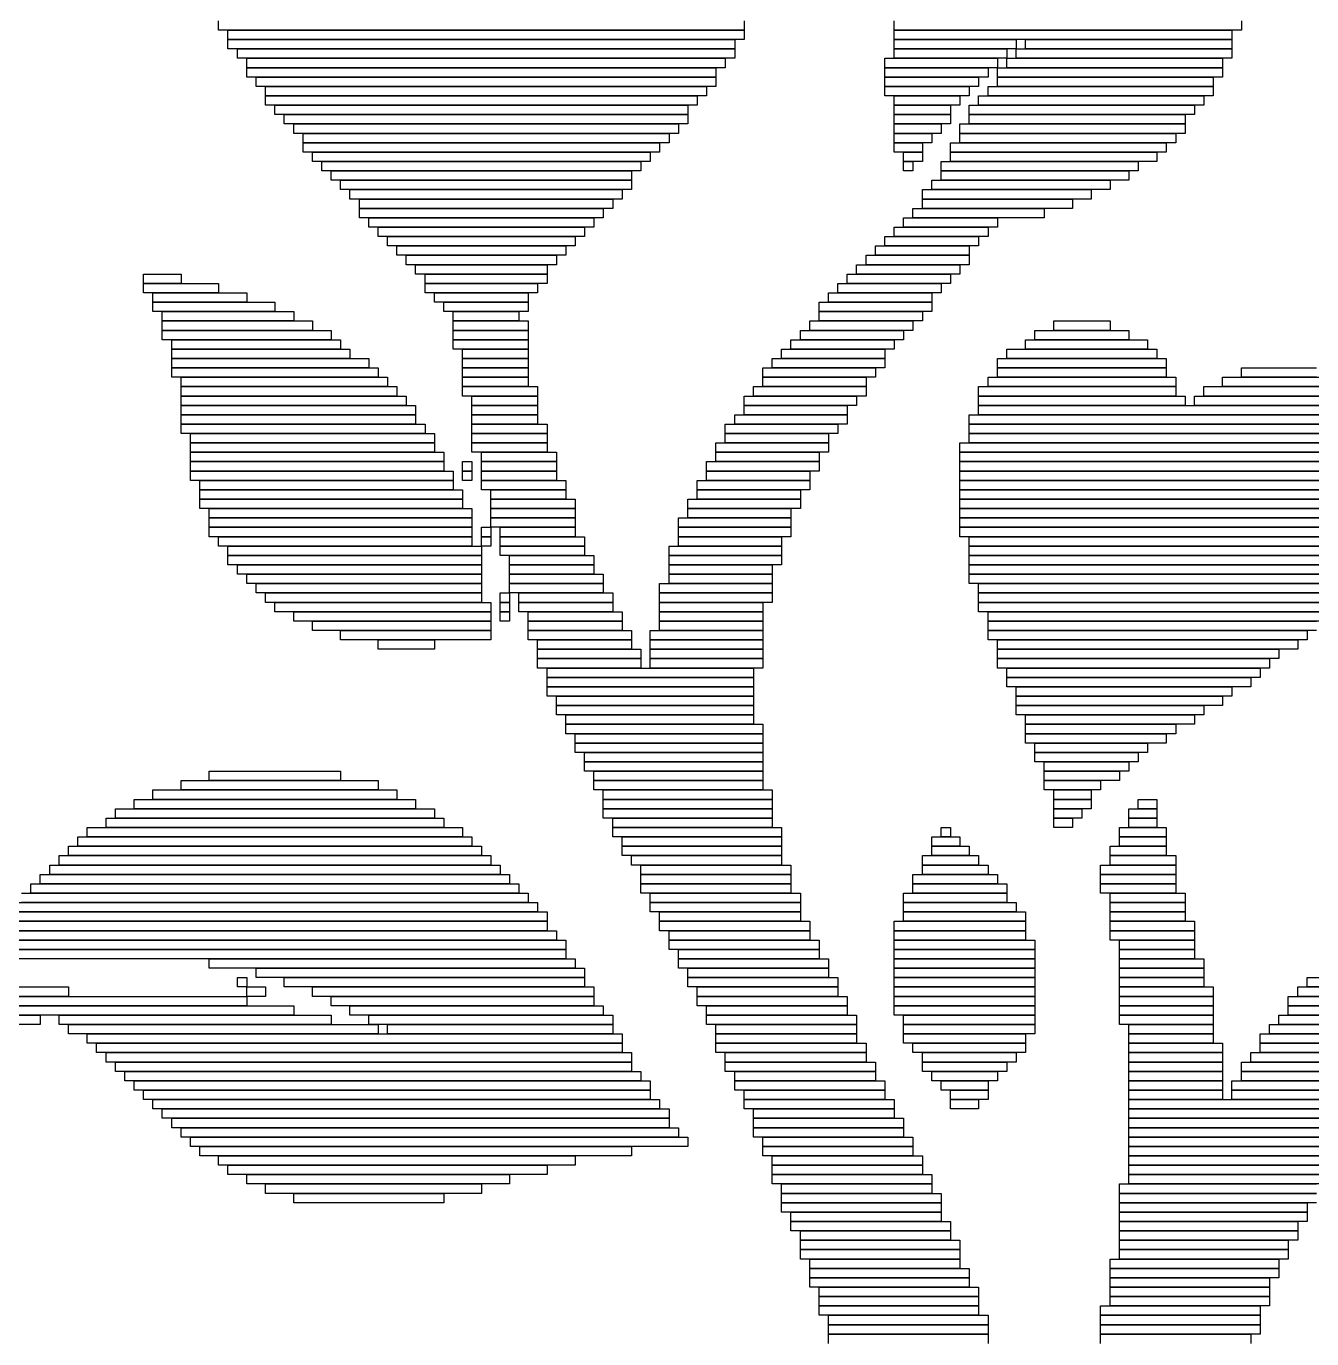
# Model space of a CAD drawing. Extents: x 48 to 975, y 50 to 982.
# Drawn here: x 476.5 to 613.5, y 771.5 to 911.4 of the extents above; entities that cross this region are included whole.
import ezdxf

# ---------------------------------------------------------------- set-up
doc = ezdxf.new("R2010")
doc.units = 0

msp = doc.modelspace()

# ---------------------------------------------------------------- linework, layer by layer
for p, q in [((497, 911), (497, 912)), ((553, 911), (497, 911)), ((498, 911), (553, 911)), ((498, 910), (498, 911)), ((553, 912), (553, 911)), ((553, 911), (553, 910)), ((569, 911), (569, 912)), ((606, 911), (569, 911)), ((569, 911), (605, 911)), ((569, 910), (569, 911)), ((605, 911), (605, 910)), ((606, 912), (606, 911)), ((553, 910), (498, 910)), ((498, 910), (552, 910)), ((498, 909), (498, 910)), ((552, 910), (552, 909)), ((605, 910), (569, 910)), ((569, 910), (582, 910)), ((569, 909), (569, 910)), ((582, 910), (582, 909)), ((583, 910), (605, 910)), ((583, 909), (583, 910)), ((605, 910), (605, 909)), ((552, 909), (498, 909)), ((499, 909), (552, 909)), ((499, 908), (499, 909)), ((552, 909), (552, 908)), ((582, 909), (569, 909)), ((569, 909), (581, 909)), ((569, 908), (569, 909)), ((581, 909), (581, 908)), ((582, 909), (605, 909)), ((582, 908), (582, 909)), ((605, 909), (583, 909)), ((605, 909), (605, 908)), ((552, 908), (499, 908)), ((500, 908), (551, 908)), ((500, 907), (500, 908)), ((551, 907), (500, 907)), ((500, 907), (550, 907)), ((500, 906), (500, 907)), ((550, 907), (550, 906)), ((551, 908), (551, 907)), ((568, 908), (580, 908)), ((568, 907), (568, 908)), ((580, 907), (568, 907)), ((568, 907), (579, 907)), ((568, 906), (568, 907)), ((581, 908), (569, 908)), ((579, 907), (579, 906)), ((580, 908), (580, 907)), ((580, 907), (604, 907)), ((580, 906), (580, 907)), ((581, 908), (604, 908)), ((581, 907), (581, 908)), ((604, 907), (581, 907)), ((605, 908), (582, 908)), ((604, 908), (604, 907)), ((604, 907), (604, 906)), ((550, 906), (500, 906)), ((501, 906), (550, 906)), ((501, 905), (501, 906)), ((550, 906), (550, 905)), ((579, 906), (568, 906)), ((568, 906), (578, 906)), ((568, 905), (568, 906)), ((578, 906), (578, 905)), ((604, 906), (580, 906)), ((580, 906), (603, 906)), ((580, 905), (580, 906)), ((603, 906), (603, 905)), ((550, 905), (501, 905)), ((502, 905), (549, 905)), ((502, 904), (502, 905)), ((549, 904), (502, 904)), ((502, 904), (548, 904)), ((502, 903), (502, 904)), ((548, 904), (548, 903)), ((549, 905), (549, 904)), ((578, 905), (568, 905)), ((568, 905), (577, 905)), ((568, 904), (568, 905)), ((577, 904), (568, 904)), ((569, 904), (576, 904)), ((569, 903), (569, 904)), ((576, 904), (576, 903)), ((577, 905), (577, 904)), ((578, 904), (602, 904)), ((578, 903), (578, 904)), ((579, 905), (603, 905)), ((579, 904), (579, 905)), ((603, 904), (579, 904)), ((603, 905), (580, 905)), ((602, 904), (602, 903)), ((603, 905), (603, 904)), ((548, 903), (502, 903)), ((503, 903), (547, 903)), ((503, 902), (503, 903)), ((547, 903), (547, 902)), ((576, 903), (569, 903)), ((569, 903), (575, 903)), ((569, 902), (569, 903)), ((575, 903), (575, 902)), ((577, 903), (601, 903)), ((577, 902), (577, 903)), ((602, 903), (578, 903)), ((601, 903), (601, 902)), ((547, 902), (503, 902)), ((504, 902), (547, 902)), ((504, 901), (504, 902)), ((547, 902), (547, 901)), ((575, 902), (569, 902)), ((569, 902), (575, 902)), ((569, 901), (569, 902)), ((575, 902), (575, 901)), ((601, 902), (577, 902)), ((577, 902), (600, 902)), ((577, 901), (577, 902)), ((600, 902), (600, 901)), ((547, 901), (504, 901)), ((505, 901), (546, 901)), ((505, 900), (505, 901)), ((546, 900), (505, 900)), ((506, 900), (545, 900)), ((506, 899), (506, 900)), ((545, 900), (545, 899)), ((546, 901), (546, 900)), ((575, 901), (569, 901)), ((569, 901), (574, 901)), ((569, 900), (569, 901)), ((574, 900), (569, 900)), ((569, 900), (573, 900)), ((569, 899), (569, 900)), ((573, 900), (573, 899)), ((574, 901), (574, 900)), ((576, 901), (600, 901)), ((576, 900), (576, 901)), ((600, 900), (576, 900)), ((576, 900), (599, 900)), ((576, 899), (576, 900)), ((600, 901), (577, 901)), ((599, 900), (599, 899)), ((600, 901), (600, 900)), ((545, 899), (506, 899)), ((506, 899), (544, 899)), ((506, 898), (506, 899)), ((544, 899), (544, 898)), ((573, 899), (569, 899)), ((569, 899), (572, 899)), ((569, 898), (569, 899)), ((572, 899), (572, 898)), ((575, 899), (598, 899)), ((575, 898), (575, 899)), ((599, 899), (576, 899)), ((598, 899), (598, 898)), ((544, 898), (506, 898)), ((507, 898), (543, 898)), ((507, 897), (507, 898)), ((543, 897), (507, 897)), ((508, 897), (542, 897)), ((508, 896), (508, 897)), ((542, 897), (542, 896)), ((543, 898), (543, 897)), ((572, 898), (569, 898)), ((570, 898), (572, 898)), ((570, 897), (570, 898)), ((572, 897), (570, 897)), ((570, 897), (571, 897)), ((570, 896), (570, 897)), ((571, 897), (571, 896)), ((572, 898), (572, 897)), ((574, 897), (595, 897)), ((574, 896), (574, 897)), ((598, 898), (575, 898)), ((575, 898), (597, 898)), ((575, 897), (575, 898)), ((597, 897), (575, 897)), ((595, 897), (595, 896)), ((597, 898), (597, 897)), ((542, 896), (508, 896)), ((509, 896), (541, 896)), ((509, 895), (509, 896)), ((541, 896), (541, 895)), ((571, 896), (570, 896)), ((595, 896), (574, 896)), ((574, 896), (594, 896)), ((574, 895), (574, 896)), ((594, 896), (594, 895)), ((541, 895), (509, 895)), ((510, 895), (541, 895)), ((510, 894), (510, 895)), ((541, 895), (541, 894)), ((573, 895), (592, 895)), ((573, 894), (573, 895)), ((594, 895), (574, 895)), ((592, 895), (592, 894)), ((541, 894), (510, 894)), ((511, 894), (540, 894)), ((511, 893), (511, 894)), ((540, 893), (511, 893)), ((512, 893), (539, 893)), ((512, 892), (512, 893)), ((539, 893), (539, 892)), ((540, 894), (540, 893)), ((572, 894), (590, 894)), ((572, 893), (572, 894)), ((590, 893), (572, 893)), ((572, 893), (588, 893)), ((572, 892), (572, 893)), ((592, 894), (573, 894)), ((588, 893), (588, 892)), ((590, 894), (590, 893)), ((539, 892), (512, 892)), ((512, 892), (538, 892)), ((512, 891), (512, 892)), ((538, 892), (538, 891)), ((571, 892), (585, 892)), ((571, 891), (571, 892)), ((588, 892), (572, 892)), ((585, 892), (585, 891)), ((538, 891), (512, 891)), ((513, 891), (537, 891)), ((513, 890), (513, 891)), ((537, 890), (513, 890)), ((514, 890), (536, 890)), ((514, 889), (514, 890)), ((536, 890), (536, 889)), ((537, 891), (537, 890)), ((569, 890), (579, 890)), ((569, 889), (569, 890)), ((570, 891), (580, 891)), ((570, 890), (570, 891)), ((580, 890), (570, 890)), ((585, 891), (571, 891)), ((579, 890), (579, 889)), ((580, 891), (580, 890)), ((536, 889), (514, 889)), ((515, 889), (535, 889)), ((515, 888), (515, 889)), ((535, 889), (535, 888)), ((568, 889), (578, 889)), ((568, 888), (568, 889)), ((579, 889), (569, 889)), ((578, 889), (578, 888)), ((535, 888), (515, 888)), ((516, 888), (534, 888)), ((516, 887), (516, 888)), ((534, 888), (534, 887)), ((567, 888), (577, 888)), ((567, 887), (567, 888)), ((578, 888), (568, 888)), ((577, 888), (577, 887)), ((534, 887), (516, 887)), ((517, 887), (533, 887)), ((517, 886), (517, 887)), ((533, 886), (517, 886)), ((518, 886), (532, 886)), ((518, 885), (518, 886)), ((532, 886), (532, 885)), ((533, 887), (533, 886)), ((565, 886), (576, 886)), ((565, 885), (565, 886)), ((566, 887), (577, 887)), ((566, 886), (566, 887)), ((577, 886), (566, 886)), ((577, 887), (567, 887)), ((576, 886), (576, 885)), ((577, 887), (577, 886)), ((489, 885), (493, 885)), ((489, 884), (489, 885)), ((493, 885), (493, 884)), ((532, 885), (518, 885)), ((519, 885), (532, 885)), ((519, 884), (519, 885)), ((532, 885), (532, 884)), ((564, 885), (575, 885)), ((564, 884), (564, 885)), ((576, 885), (565, 885)), ((575, 885), (575, 884)), ((493, 884), (489, 884)), ((489, 884), (497, 884)), ((489, 883), (489, 884)), ((497, 883), (489, 883)), ((490, 883), (500, 883)), ((490, 882), (490, 883)), ((497, 884), (497, 883)), ((500, 883), (500, 882)), ((532, 884), (519, 884)), ((519, 884), (531, 884)), ((519, 883), (519, 884)), ((531, 883), (519, 883)), ((520, 883), (530, 883)), ((520, 882), (520, 883)), ((530, 883), (530, 882)), ((531, 884), (531, 883)), ((562, 883), (573, 883)), ((562, 882), (562, 883)), ((563, 884), (574, 884)), ((563, 883), (563, 884)), ((574, 883), (563, 883)), ((575, 884), (564, 884)), ((573, 883), (573, 882)), ((574, 884), (574, 883)), ((500, 882), (490, 882)), ((490, 882), (503, 882)), ((490, 881), (490, 882)), ((503, 882), (503, 881)), ((530, 882), (520, 882)), ((521, 882), (530, 882)), ((521, 881), (521, 882)), ((530, 882), (530, 881)), ((561, 882), (573, 882)), ((561, 881), (561, 882)), ((573, 882), (562, 882)), ((573, 882), (573, 881)), ((503, 881), (490, 881)), ((491, 881), (505, 881)), ((491, 880), (491, 881)), ((505, 881), (505, 880)), ((530, 881), (521, 881)), ((522, 881), (529, 881)), ((522, 880), (522, 881)), ((529, 881), (529, 880)), ((573, 881), (561, 881)), ((561, 881), (572, 881)), ((561, 880), (561, 881)), ((572, 881), (572, 880)), ((505, 880), (491, 880)), ((491, 880), (507, 880)), ((491, 879), (491, 880)), ((507, 879), (491, 879)), ((491, 879), (509, 879)), ((491, 878), (491, 879)), ((507, 880), (507, 879)), ((509, 879), (509, 878)), ((529, 880), (522, 880)), ((522, 880), (530, 880)), ((522, 879), (522, 880)), ((530, 879), (522, 879)), ((522, 879), (530, 879)), ((522, 878), (522, 879)), ((530, 880), (530, 879)), ((530, 879), (530, 878)), ((559, 879), (570, 879)), ((559, 878), (559, 879)), ((560, 880), (571, 880)), ((560, 879), (560, 880)), ((571, 879), (560, 879)), ((572, 880), (561, 880)), ((570, 879), (570, 878)), ((571, 880), (571, 879)), ((584, 879), (594, 879)), ((584, 878), (584, 879)), ((586, 880), (592, 880)), ((586, 879), (586, 880)), ((592, 879), (586, 879)), ((592, 880), (592, 879)), ((594, 879), (594, 878)), ((509, 878), (491, 878)), ((492, 878), (510, 878)), ((492, 877), (492, 878)), ((510, 878), (510, 877)), ((530, 878), (522, 878)), ((522, 878), (530, 878)), ((522, 877), (522, 878)), ((530, 878), (530, 877)), ((558, 878), (569, 878)), ((558, 877), (558, 878)), ((570, 878), (559, 878)), ((569, 878), (569, 877)), ((583, 878), (596, 878)), ((583, 877), (583, 878)), ((594, 878), (584, 878)), ((596, 878), (596, 877)), ((510, 877), (492, 877)), ((492, 877), (511, 877)), ((492, 876), (492, 877)), ((511, 876), (492, 876)), ((492, 876), (513, 876)), ((492, 875), (492, 876)), ((511, 877), (511, 876)), ((513, 876), (513, 875)), ((530, 877), (522, 877)), ((523, 877), (530, 877)), ((523, 876), (523, 877)), ((530, 876), (523, 876)), ((523, 876), (530, 876)), ((523, 875), (523, 876)), ((530, 877), (530, 876)), ((530, 876), (530, 875)), ((556, 876), (568, 876)), ((556, 875), (556, 876)), ((557, 877), (568, 877)), ((557, 876), (557, 877)), ((568, 876), (557, 876)), ((569, 877), (558, 877)), ((568, 877), (568, 876)), ((568, 876), (568, 875)), ((580, 876), (598, 876)), ((580, 875), (580, 876)), ((581, 877), (597, 877)), ((581, 876), (581, 877)), ((597, 876), (581, 876)), ((596, 877), (583, 877)), ((597, 877), (597, 876)), ((598, 876), (598, 875)), ((513, 875), (492, 875)), ((492, 875), (514, 875)), ((492, 874), (492, 875)), ((514, 875), (514, 874)), ((530, 875), (523, 875)), ((523, 875), (530, 875)), ((523, 874), (523, 875)), ((530, 875), (530, 874)), ((555, 875), (567, 875)), ((555, 874), (555, 875)), ((568, 875), (556, 875)), ((567, 875), (567, 874)), ((598, 875), (580, 875)), ((580, 875), (598, 875)), ((580, 874), (580, 875)), ((598, 875), (598, 874)), ((606, 875), (614, 875)), ((606, 874), (606, 875)), ((514, 874), (492, 874)), ((493, 874), (515, 874)), ((493, 873), (493, 874)), ((515, 874), (515, 873)), ((530, 874), (523, 874)), ((523, 874), (530, 874)), ((523, 873), (523, 874)), ((530, 874), (530, 873)), ((567, 874), (555, 874)), ((555, 874), (566, 874)), ((555, 873), (555, 874)), ((566, 874), (566, 873)), ((579, 874), (599, 874)), ((579, 873), (579, 874)), ((598, 874), (580, 874)), ((599, 874), (599, 873)), ((604, 874), (616, 874)), ((604, 873), (604, 874)), ((614, 874), (606, 874)), ((515, 873), (493, 873)), ((493, 873), (516, 873)), ((493, 872), (493, 873)), ((516, 872), (493, 872)), ((493, 872), (517, 872)), ((493, 871), (493, 872)), ((516, 873), (516, 872)), ((517, 872), (517, 871)), ((530, 873), (523, 873)), ((523, 873), (531, 873)), ((523, 872), (523, 873)), ((531, 872), (523, 872)), ((524, 872), (531, 872)), ((524, 871), (524, 872)), ((531, 873), (531, 872)), ((531, 872), (531, 871)), ((553, 872), (565, 872)), ((553, 871), (553, 872)), ((554, 873), (566, 873)), ((554, 872), (554, 873)), ((566, 872), (554, 872)), ((566, 873), (555, 873)), ((565, 872), (565, 871)), ((566, 873), (566, 872)), ((578, 873), (599, 873)), ((578, 872), (578, 873)), ((599, 872), (578, 872)), ((578, 872), (600, 872)), ((578, 871), (578, 872)), ((599, 873), (579, 873)), ((599, 873), (599, 872)), ((600, 872), (600, 871)), ((601, 872), (618, 872)), ((601, 871), (601, 872)), ((602, 873), (617, 873)), ((602, 872), (602, 873)), ((617, 872), (602, 872)), ((616, 873), (604, 873)), ((517, 871), (493, 871)), ((493, 871), (518, 871)), ((493, 870), (493, 871)), ((518, 871), (518, 870)), ((531, 871), (524, 871)), ((524, 871), (531, 871)), ((524, 870), (524, 871)), ((531, 871), (531, 870)), ((565, 871), (553, 871)), ((553, 871), (564, 871)), ((553, 870), (553, 871)), ((564, 871), (564, 870)), ((600, 871), (578, 871)), ((578, 871), (619, 871)), ((578, 870), (578, 871)), ((618, 871), (601, 871)), ((518, 870), (493, 870)), ((493, 870), (518, 870)), ((493, 869), (493, 870)), ((518, 869), (493, 869)), ((493, 869), (519, 869)), ((493, 868), (493, 869)), ((518, 870), (518, 869)), ((519, 869), (519, 868)), ((531, 870), (524, 870)), ((524, 870), (531, 870)), ((524, 869), (524, 870)), ((531, 869), (524, 869)), ((524, 869), (532, 869)), ((524, 868), (524, 869)), ((531, 870), (531, 869)), ((532, 869), (532, 868)), ((551, 869), (563, 869)), ((551, 868), (551, 869)), ((552, 870), (564, 870)), ((552, 869), (552, 870)), ((564, 869), (552, 869)), ((564, 870), (553, 870)), ((563, 869), (563, 868)), ((564, 870), (564, 869)), ((577, 870), (619, 870)), ((577, 869), (577, 870)), ((619, 869), (577, 869)), ((577, 869), (620, 869)), ((577, 868), (577, 869)), ((619, 870), (578, 870)), ((519, 868), (493, 868)), ((494, 868), (520, 868)), ((494, 867), (494, 868)), ((520, 868), (520, 867)), ((532, 868), (524, 868)), ((524, 868), (532, 868)), ((524, 867), (524, 868)), ((532, 868), (532, 867)), ((563, 868), (551, 868)), ((551, 868), (562, 868)), ((551, 867), (551, 868)), ((562, 868), (562, 867)), ((620, 868), (577, 868)), ((577, 868), (620, 868)), ((577, 867), (577, 868)), ((520, 867), (494, 867)), ((494, 867), (520, 867)), ((494, 866), (494, 867)), ((520, 867), (520, 866)), ((532, 867), (524, 867)), ((524, 867), (532, 867)), ((524, 866), (524, 867)), ((532, 867), (532, 866)), ((550, 867), (562, 867)), ((550, 866), (550, 867)), ((562, 867), (551, 867)), ((562, 867), (562, 866)), ((576, 867), (621, 867)), ((576, 866), (576, 867)), ((620, 867), (577, 867)), ((520, 866), (494, 866)), ((494, 866), (521, 866)), ((494, 865), (494, 866)), ((521, 865), (494, 865)), ((494, 865), (521, 865)), ((494, 864), (494, 865)), ((521, 866), (521, 865)), ((521, 865), (521, 864)), ((523, 865), (524, 865)), ((523, 864), (523, 865)), ((532, 866), (524, 866)), ((524, 865), (524, 864)), ((525, 866), (533, 866)), ((525, 865), (525, 866)), ((533, 865), (525, 865)), ((525, 865), (533, 865)), ((525, 864), (525, 865)), ((533, 866), (533, 865)), ((533, 865), (533, 864)), ((549, 865), (561, 865)), ((549, 864), (549, 865)), ((562, 866), (550, 866)), ((550, 866), (561, 866)), ((550, 865), (550, 866)), ((561, 865), (550, 865)), ((561, 866), (561, 865)), ((561, 865), (561, 864)), ((621, 866), (576, 866)), ((576, 866), (621, 866)), ((576, 865), (576, 866)), ((621, 865), (576, 865)), ((576, 865), (621, 865)), ((576, 864), (576, 865)), ((521, 864), (494, 864)), ((494, 864), (522, 864)), ((494, 863), (494, 864)), ((522, 864), (522, 863)), ((524, 864), (523, 864)), ((523, 864), (524, 864)), ((523, 863), (523, 864)), ((524, 864), (524, 863)), ((533, 864), (525, 864)), ((525, 864), (533, 864)), ((525, 863), (525, 864)), ((533, 864), (533, 863)), ((561, 864), (549, 864)), ((549, 864), (560, 864)), ((549, 863), (549, 864)), ((560, 864), (560, 863)), ((621, 864), (576, 864)), ((576, 864), (621, 864)), ((576, 863), (576, 864)), ((522, 863), (494, 863)), ((495, 863), (522, 863)), ((495, 862), (495, 863)), ((522, 862), (495, 862)), ((495, 862), (523, 862)), ((495, 861), (495, 862)), ((522, 863), (522, 862)), ((524, 863), (523, 863)), ((523, 862), (523, 861)), ((533, 863), (525, 863)), ((525, 863), (534, 863)), ((525, 862), (525, 863)), ((534, 862), (525, 862)), ((526, 862), (534, 862)), ((526, 861), (526, 862)), ((534, 863), (534, 862)), ((534, 862), (534, 861)), ((548, 863), (560, 863)), ((548, 862), (548, 863)), ((560, 862), (548, 862)), ((548, 862), (559, 862)), ((548, 861), (548, 862)), ((560, 863), (549, 863)), ((559, 862), (559, 861)), ((560, 863), (560, 862)), ((621, 863), (576, 863)), ((576, 863), (621, 863)), ((576, 862), (576, 863)), ((621, 862), (576, 862)), ((576, 862), (621, 862)), ((576, 861), (576, 862)), ((523, 861), (495, 861)), ((495, 861), (523, 861)), ((495, 860), (495, 861)), ((523, 861), (523, 860)), ((534, 861), (526, 861)), ((526, 861), (535, 861)), ((526, 860), (526, 861)), ((535, 861), (535, 860)), ((547, 861), (559, 861)), ((547, 860), (547, 861)), ((559, 861), (548, 861)), ((559, 861), (559, 860)), ((621, 861), (576, 861)), ((576, 861), (621, 861)), ((576, 860), (576, 861)), ((523, 860), (495, 860)), ((496, 860), (524, 860)), ((496, 859), (496, 860)), ((524, 860), (524, 859)), ((535, 860), (526, 860)), ((526, 860), (535, 860)), ((526, 859), (526, 860)), ((535, 860), (535, 859)), ((559, 860), (547, 860)), ((547, 860), (558, 860)), ((547, 859), (547, 860)), ((558, 860), (558, 859)), ((621, 860), (576, 860)), ((576, 860), (621, 860)), ((576, 859), (576, 860)), ((524, 859), (496, 859)), ((496, 859), (524, 859)), ((496, 858), (496, 859)), ((524, 858), (496, 858)), ((496, 858), (524, 858)), ((496, 857), (496, 858)), ((524, 859), (524, 858)), ((524, 858), (524, 857)), ((525, 858), (526, 858)), ((525, 857), (525, 858)), ((535, 859), (526, 859)), ((526, 859), (535, 859)), ((526, 858), (526, 859)), ((535, 858), (526, 858)), ((526, 858), (526, 857)), ((527, 858), (535, 858)), ((527, 857), (527, 858)), ((535, 859), (535, 858)), ((535, 858), (535, 857)), ((546, 859), (558, 859)), ((546, 858), (546, 859)), ((558, 858), (546, 858)), ((546, 858), (558, 858)), ((546, 857), (546, 858)), ((558, 859), (547, 859)), ((558, 859), (558, 858)), ((558, 858), (558, 857)), ((621, 859), (576, 859)), ((576, 859), (620, 859)), ((576, 858), (576, 859)), ((620, 858), (576, 858)), ((576, 858), (620, 858)), ((576, 857), (576, 858)), ((524, 857), (496, 857)), ((497, 857), (524, 857)), ((497, 856), (497, 857)), ((524, 857), (524, 856)), ((526, 857), (525, 857)), ((525, 857), (526, 857)), ((525, 856), (525, 857)), ((526, 857), (526, 856)), ((535, 857), (527, 857)), ((527, 857), (536, 857)), ((527, 856), (527, 857)), ((536, 857), (536, 856)), ((558, 857), (546, 857)), ((546, 857), (557, 857)), ((546, 856), (546, 857)), ((557, 857), (557, 856)), ((620, 857), (576, 857)), ((577, 857), (620, 857)), ((577, 856), (577, 857)), ((524, 856), (497, 856)), ((498, 856), (525, 856)), ((498, 855), (498, 856)), ((525, 855), (498, 855)), ((498, 855), (525, 855)), ((498, 854), (498, 855)), ((526, 856), (525, 856)), ((525, 856), (525, 855)), ((525, 855), (525, 854)), ((536, 856), (527, 856)), ((527, 856), (536, 856)), ((527, 855), (527, 856)), ((536, 855), (527, 855)), ((528, 855), (537, 855)), ((528, 854), (528, 855)), ((536, 856), (536, 855)), ((537, 855), (537, 854)), ((545, 856), (557, 856)), ((545, 855), (545, 856)), ((557, 855), (545, 855)), ((545, 855), (557, 855)), ((545, 854), (545, 855)), ((557, 856), (546, 856)), ((557, 856), (557, 855)), ((557, 855), (557, 854)), ((620, 856), (577, 856)), ((577, 856), (619, 856)), ((577, 855), (577, 856)), ((619, 855), (577, 855)), ((577, 855), (619, 855)), ((577, 854), (577, 855)), ((525, 854), (498, 854)), ((499, 854), (525, 854)), ((499, 853), (499, 854)), ((525, 854), (525, 853)), ((537, 854), (528, 854)), ((528, 854), (537, 854)), ((528, 853), (528, 854)), ((537, 854), (537, 853)), ((557, 854), (545, 854)), ((545, 854), (556, 854)), ((545, 853), (545, 854)), ((556, 854), (556, 853)), ((619, 854), (577, 854)), ((577, 854), (618, 854)), ((577, 853), (577, 854)), ((525, 853), (499, 853)), ((500, 853), (525, 853)), ((500, 852), (500, 853)), ((525, 853), (525, 852)), ((537, 853), (528, 853)), ((528, 853), (538, 853)), ((528, 852), (528, 853)), ((538, 853), (538, 852)), ((556, 853), (545, 853)), ((545, 853), (556, 853)), ((545, 852), (545, 853)), ((556, 853), (556, 852)), ((618, 853), (577, 853)), ((577, 853), (618, 853)), ((577, 852), (577, 853)), ((525, 852), (500, 852)), ((501, 852), (525, 852)), ((501, 851), (501, 852)), ((525, 851), (501, 851)), ((502, 851), (525, 851)), ((502, 850), (502, 851)), ((525, 852), (525, 851)), ((525, 851), (525, 850)), ((527, 851), (528, 851)), ((527, 850), (527, 851)), ((538, 852), (528, 852)), ((528, 852), (538, 852)), ((528, 851), (528, 852)), ((538, 851), (528, 851)), ((528, 851), (528, 850)), ((529, 851), (539, 851)), ((529, 850), (529, 851)), ((538, 852), (538, 851)), ((539, 851), (539, 850)), ((544, 852), (556, 852)), ((544, 851), (544, 852)), ((556, 851), (544, 851)), ((544, 851), (556, 851)), ((544, 850), (544, 851)), ((556, 852), (545, 852)), ((556, 852), (556, 851)), ((556, 851), (556, 850)), ((618, 852), (577, 852)), ((578, 852), (617, 852)), ((578, 851), (578, 852)), ((617, 851), (578, 851)), ((578, 851), (616, 851)), ((578, 850), (578, 851)), ((525, 850), (502, 850)), ((503, 850), (526, 850)), ((503, 849), (503, 850)), ((526, 850), (526, 849)), ((528, 850), (527, 850)), ((527, 850), (528, 850)), ((527, 849), (527, 850)), ((528, 850), (528, 849)), ((539, 850), (529, 850)), ((529, 850), (539, 850)), ((529, 849), (529, 850)), ((539, 850), (539, 849)), ((556, 850), (544, 850)), ((544, 850), (555, 850)), ((544, 849), (544, 850)), ((555, 850), (555, 849)), ((616, 850), (578, 850)), ((578, 850), (616, 850)), ((578, 849), (578, 850)), ((526, 849), (503, 849)), ((505, 849), (526, 849)), ((505, 848), (505, 849)), ((526, 848), (505, 848)), ((507, 848), (526, 848)), ((507, 847), (507, 848)), ((526, 849), (526, 848)), ((526, 848), (526, 847)), ((528, 849), (527, 849)), ((527, 849), (528, 849)), ((527, 848), (527, 849)), ((528, 848), (527, 848)), ((528, 849), (528, 848)), ((539, 849), (529, 849)), ((530, 849), (540, 849)), ((530, 848), (530, 849)), ((540, 848), (530, 848)), ((530, 848), (540, 848)), ((530, 847), (530, 848)), ((540, 849), (540, 848)), ((540, 848), (540, 847)), ((555, 849), (544, 849)), ((544, 849), (555, 849)), ((544, 848), (544, 849)), ((555, 848), (544, 848)), ((544, 848), (555, 848)), ((544, 847), (544, 848)), ((555, 849), (555, 848)), ((555, 848), (555, 847)), ((616, 849), (578, 849)), ((579, 849), (615, 849)), ((579, 848), (579, 849)), ((615, 848), (579, 848)), ((579, 848), (614, 848)), ((579, 847), (579, 848)), ((526, 847), (507, 847)), ((510, 847), (526, 847)), ((510, 846), (510, 847)), ((526, 847), (526, 846)), ((540, 847), (530, 847)), ((530, 847), (541, 847)), ((530, 846), (530, 847)), ((541, 847), (541, 846)), ((543, 847), (555, 847)), ((543, 846), (543, 847)), ((555, 847), (544, 847)), ((555, 847), (555, 846)), ((614, 847), (579, 847)), ((579, 847), (613, 847)), ((579, 846), (579, 847)), ((613, 847), (613, 846)), ((526, 846), (510, 846)), ((514, 846), (520, 846)), ((514, 845), (514, 846)), ((520, 846), (520, 845)), ((541, 846), (530, 846)), ((531, 846), (541, 846)), ((531, 845), (531, 846)), ((541, 846), (541, 845)), ((555, 846), (543, 846)), ((543, 846), (555, 846)), ((543, 845), (543, 846)), ((555, 846), (555, 845)), ((613, 846), (579, 846)), ((580, 846), (612, 846)), ((580, 845), (580, 846)), ((612, 846), (612, 845)), ((520, 845), (514, 845)), ((541, 845), (531, 845)), ((531, 845), (542, 845)), ((531, 844), (531, 845)), ((542, 844), (531, 844)), ((531, 844), (542, 844)), ((531, 843), (531, 844)), ((542, 845), (542, 844)), ((542, 844), (542, 843)), ((555, 845), (543, 845)), ((543, 845), (555, 845)), ((543, 844), (543, 845)), ((555, 844), (543, 844)), ((543, 844), (555, 844)), ((543, 843), (543, 844)), ((555, 845), (555, 844)), ((555, 844), (555, 843)), ((612, 845), (580, 845)), ((580, 845), (610, 845)), ((580, 844), (580, 845)), ((610, 844), (580, 844)), ((580, 844), (609, 844)), ((580, 843), (580, 844)), ((609, 844), (609, 843)), ((610, 845), (610, 844)), ((542, 843), (531, 843)), ((532, 843), (554, 843)), ((532, 842), (532, 843)), ((555, 843), (543, 843)), ((554, 843), (554, 842)), ((609, 843), (580, 843)), ((581, 843), (608, 843)), ((581, 842), (581, 843)), ((608, 843), (608, 842)), ((554, 842), (532, 842)), ((532, 842), (554, 842)), ((532, 841), (532, 842)), ((554, 841), (532, 841)), ((532, 841), (554, 841)), ((532, 840), (532, 841)), ((554, 842), (554, 841)), ((554, 841), (554, 840)), ((608, 842), (581, 842)), ((581, 842), (607, 842)), ((581, 841), (581, 842)), ((607, 841), (581, 841)), ((582, 841), (605, 841)), ((582, 840), (582, 841)), ((605, 841), (605, 840)), ((607, 842), (607, 841)), ((554, 840), (532, 840)), ((533, 840), (554, 840)), ((533, 839), (533, 840)), ((554, 840), (554, 839)), ((605, 840), (582, 840)), ((582, 840), (604, 840)), ((582, 839), (582, 840)), ((604, 840), (604, 839)), ((554, 839), (533, 839)), ((533, 839), (554, 839)), ((533, 838), (533, 839)), ((554, 839), (554, 838)), ((604, 839), (582, 839)), ((582, 839), (602, 839)), ((582, 838), (582, 839)), ((602, 839), (602, 838)), ((554, 838), (533, 838)), ((534, 838), (554, 838)), ((534, 837), (534, 838)), ((554, 837), (534, 837)), ((534, 837), (555, 837)), ((534, 836), (534, 837)), ((554, 838), (554, 837)), ((555, 837), (555, 836)), ((602, 838), (582, 838)), ((583, 838), (601, 838)), ((583, 837), (583, 838)), ((601, 837), (583, 837)), ((583, 837), (599, 837)), ((583, 836), (583, 837)), ((599, 837), (599, 836)), ((601, 838), (601, 837)), ((555, 836), (534, 836)), ((535, 836), (555, 836)), ((535, 835), (535, 836)), ((555, 836), (555, 835)), ((599, 836), (583, 836)), ((583, 836), (598, 836)), ((583, 835), (583, 836)), ((598, 836), (598, 835)), ((555, 835), (535, 835)), ((535, 835), (555, 835)), ((535, 834), (535, 835)), ((555, 834), (535, 834)), ((536, 834), (555, 834)), ((536, 833), (536, 834)), ((555, 835), (555, 834)), ((555, 834), (555, 833)), ((598, 835), (583, 835)), ((584, 835), (596, 835)), ((584, 834), (584, 835)), ((596, 834), (584, 834)), ((584, 834), (595, 834)), ((584, 833), (584, 834)), ((595, 834), (595, 833)), ((596, 835), (596, 834)), ((555, 833), (536, 833)), ((536, 833), (555, 833)), ((536, 832), (536, 833)), ((555, 833), (555, 832)), ((595, 833), (584, 833)), ((585, 833), (594, 833)), ((585, 832), (585, 833)), ((594, 833), (594, 832)), ((496, 832), (510, 832)), ((496, 831), (496, 832)), ((510, 832), (510, 831)), ((555, 832), (536, 832)), ((537, 832), (555, 832)), ((537, 831), (537, 832)), ((555, 832), (555, 831)), ((594, 832), (585, 832)), ((585, 832), (593, 832)), ((585, 831), (585, 832)), ((593, 832), (593, 831)), ((490, 830), (516, 830)), ((490, 829), (490, 830)), ((493, 831), (514, 831)), ((493, 830), (493, 831)), ((514, 830), (493, 830)), ((510, 831), (496, 831)), ((514, 831), (514, 830)), ((516, 830), (516, 829)), ((555, 831), (537, 831)), ((537, 831), (555, 831)), ((537, 830), (537, 831)), ((555, 830), (537, 830)), ((538, 830), (556, 830)), ((538, 829), (538, 830)), ((555, 831), (555, 830)), ((556, 830), (556, 829)), ((593, 831), (585, 831)), ((585, 831), (591, 831)), ((585, 830), (585, 831)), ((591, 830), (585, 830)), ((586, 830), (590, 830)), ((586, 829), (586, 830)), ((590, 830), (590, 829)), ((591, 831), (591, 830)), ((488, 829), (518, 829)), ((488, 828), (488, 829)), ((516, 829), (490, 829)), ((518, 829), (518, 828)), ((556, 829), (538, 829)), ((538, 829), (556, 829)), ((538, 828), (538, 829)), ((556, 829), (556, 828)), ((590, 829), (586, 829)), ((586, 829), (590, 829)), ((586, 828), (586, 829)), ((590, 829), (590, 828)), ((595, 829), (597, 829)), ((595, 828), (595, 829)), ((597, 829), (597, 828)), ((485, 827), (521, 827)), ((485, 826), (485, 827)), ((486, 828), (520, 828)), ((486, 827), (486, 828)), ((520, 827), (486, 827)), ((518, 828), (488, 828)), ((520, 828), (520, 827)), ((521, 827), (521, 826)), ((556, 828), (538, 828)), ((538, 828), (556, 828)), ((538, 827), (538, 828)), ((556, 827), (538, 827)), ((539, 827), (556, 827)), ((539, 826), (539, 827)), ((556, 828), (556, 827)), ((556, 827), (556, 826)), ((590, 828), (586, 828)), ((586, 828), (589, 828)), ((586, 827), (586, 828)), ((589, 827), (586, 827)), ((586, 827), (588, 827)), ((586, 826), (586, 827)), ((588, 827), (588, 826)), ((589, 828), (589, 827)), ((594, 828), (597, 828)), ((594, 827), (594, 828)), ((597, 827), (594, 827)), ((594, 827), (597, 827)), ((594, 826), (594, 827)), ((597, 828), (595, 828)), ((597, 828), (597, 827)), ((597, 827), (597, 826)), ((483, 826), (523, 826)), ((483, 825), (483, 826)), ((521, 826), (485, 826)), ((523, 826), (523, 825)), ((556, 826), (539, 826)), ((539, 826), (557, 826)), ((539, 825), (539, 826)), ((557, 826), (557, 825)), ((574, 826), (575, 826)), ((574, 825), (574, 826)), ((575, 826), (575, 825)), ((588, 826), (586, 826)), ((593, 826), (598, 826)), ((593, 825), (593, 826)), ((597, 826), (594, 826)), ((598, 826), (598, 825)), ((482, 825), (524, 825)), ((482, 824), (482, 825)), ((523, 825), (483, 825)), ((524, 825), (524, 824)), ((557, 825), (539, 825)), ((540, 825), (557, 825)), ((540, 824), (540, 825)), ((557, 825), (557, 824)), ((573, 825), (576, 825)), ((573, 824), (573, 825)), ((575, 825), (574, 825)), ((576, 825), (576, 824)), ((598, 825), (593, 825)), ((593, 825), (598, 825)), ((593, 824), (593, 825)), ((598, 825), (598, 824)), ((480, 823), (526, 823)), ((480, 822), (480, 823)), ((481, 824), (525, 824)), ((481, 823), (481, 824)), ((525, 823), (481, 823)), ((524, 824), (482, 824)), ((525, 824), (525, 823)), ((526, 823), (526, 822)), ((557, 824), (540, 824)), ((540, 824), (557, 824)), ((540, 823), (540, 824)), ((557, 823), (540, 823)), ((541, 823), (557, 823)), ((541, 822), (541, 823)), ((557, 824), (557, 823)), ((557, 823), (557, 822)), ((572, 823), (578, 823)), ((572, 822), (572, 823)), ((576, 824), (573, 824)), ((573, 824), (577, 824)), ((573, 823), (573, 824)), ((577, 823), (573, 823)), ((577, 824), (577, 823)), ((578, 823), (578, 822)), ((592, 824), (598, 824)), ((592, 823), (592, 824)), ((598, 823), (592, 823)), ((592, 823), (599, 823)), ((592, 822), (592, 823)), ((598, 824), (593, 824)), ((598, 824), (598, 823)), ((599, 823), (599, 822)), ((479, 822), (527, 822)), ((479, 821), (479, 822)), ((526, 822), (480, 822)), ((527, 822), (527, 821)), ((557, 822), (541, 822)), ((542, 822), (558, 822)), ((542, 821), (542, 822)), ((558, 822), (558, 821)), ((578, 822), (572, 822)), ((572, 822), (579, 822)), ((572, 821), (572, 822)), ((579, 822), (579, 821)), ((591, 822), (599, 822)), ((591, 821), (591, 822)), ((599, 822), (592, 822)), ((599, 822), (599, 821)), ((477, 820), (529, 820)), ((477, 819), (477, 820)), ((478, 821), (528, 821)), ((478, 820), (478, 821)), ((528, 820), (478, 820)), ((527, 821), (479, 821)), ((528, 821), (528, 820)), ((529, 820), (529, 819)), ((558, 821), (542, 821)), ((542, 821), (558, 821)), ((542, 820), (542, 821)), ((558, 820), (542, 820)), ((542, 820), (558, 820)), ((542, 819), (542, 820)), ((558, 821), (558, 820)), ((558, 820), (558, 819)), ((571, 821), (580, 821)), ((571, 820), (571, 821)), ((580, 820), (571, 820)), ((571, 820), (581, 820)), ((571, 819), (571, 820)), ((579, 821), (572, 821)), ((580, 821), (580, 820)), ((581, 820), (581, 819)), ((599, 821), (591, 821)), ((591, 821), (599, 821)), ((591, 820), (591, 821)), ((599, 820), (591, 820)), ((591, 820), (599, 820)), ((591, 819), (591, 820)), ((599, 821), (599, 820)), ((599, 820), (599, 819)), ((476, 819), (530, 819)), ((529, 819), (477, 819)), ((530, 819), (530, 818)), ((558, 819), (542, 819)), ((543, 819), (559, 819)), ((543, 818), (543, 819)), ((559, 819), (559, 818)), ((570, 819), (581, 819)), ((570, 818), (570, 819)), ((581, 819), (571, 819)), ((581, 819), (581, 818)), ((599, 819), (591, 819)), ((592, 819), (600, 819)), ((592, 818), (592, 819)), ((600, 819), (600, 818)), ((475, 818), (531, 818)), ((530, 818), (476, 818)), ((531, 818), (531, 817)), ((559, 818), (543, 818)), ((543, 818), (559, 818)), ((543, 817), (543, 818)), ((559, 818), (559, 817)), ((581, 818), (570, 818)), ((570, 818), (582, 818)), ((570, 817), (570, 818)), ((582, 818), (582, 817)), ((600, 818), (592, 818)), ((592, 818), (600, 818)), ((592, 817), (592, 818)), ((600, 818), (600, 817)), ((473, 816), (532, 816)), ((474, 817), (532, 817)), ((532, 816), (474, 816)), ((531, 817), (475, 817)), ((532, 817), (532, 816)), ((532, 816), (532, 815)), ((559, 817), (543, 817)), ((544, 817), (559, 817)), ((544, 816), (544, 817)), ((559, 816), (544, 816)), ((544, 816), (560, 816)), ((544, 815), (544, 816)), ((559, 817), (559, 816)), ((560, 816), (560, 815)), ((569, 816), (583, 816)), ((569, 815), (569, 816)), ((582, 817), (570, 817)), ((570, 817), (583, 817)), ((570, 816), (570, 817)), ((583, 816), (570, 816)), ((583, 817), (583, 816)), ((583, 816), (583, 815)), ((600, 817), (592, 817)), ((592, 817), (600, 817)), ((592, 816), (592, 817)), ((600, 816), (592, 816)), ((592, 816), (601, 816)), ((592, 815), (592, 816)), ((600, 817), (600, 816)), ((601, 816), (601, 815)), ((472, 815), (533, 815)), ((532, 815), (473, 815)), ((533, 815), (533, 814)), ((560, 815), (544, 815)), ((545, 815), (560, 815)), ((545, 814), (545, 815)), ((560, 815), (560, 814)), ((583, 815), (569, 815)), ((569, 815), (583, 815)), ((569, 814), (569, 815)), ((583, 815), (583, 814)), ((601, 815), (592, 815)), ((592, 815), (601, 815)), ((592, 814), (592, 815)), ((601, 815), (601, 814)), ((469, 813), (534, 813)), ((471, 814), (534, 814)), ((534, 813), (471, 813)), ((533, 814), (472, 814)), ((534, 814), (534, 813)), ((534, 813), (534, 812)), ((560, 814), (545, 814)), ((545, 814), (561, 814)), ((545, 813), (545, 814)), ((561, 813), (545, 813)), ((546, 813), (561, 813)), ((546, 812), (546, 813)), ((561, 814), (561, 813)), ((561, 813), (561, 812)), ((583, 814), (569, 814)), ((569, 814), (584, 814)), ((569, 813), (569, 814)), ((584, 813), (569, 813)), ((569, 813), (584, 813)), ((569, 812), (569, 813)), ((584, 814), (584, 813)), ((584, 813), (584, 812)), ((601, 814), (592, 814)), ((593, 814), (601, 814)), ((593, 813), (593, 814)), ((601, 813), (593, 813)), ((593, 813), (601, 813)), ((593, 812), (593, 813)), ((601, 814), (601, 813)), ((601, 813), (601, 812)), ((534, 812), (469, 812)), ((496, 812), (535, 812)), ((496, 811), (496, 812)), ((535, 812), (535, 811)), ((561, 812), (546, 812)), ((546, 812), (562, 812)), ((546, 811), (546, 812)), ((562, 812), (562, 811)), ((584, 812), (569, 812)), ((569, 812), (584, 812)), ((569, 811), (569, 812)), ((584, 812), (584, 811)), ((601, 812), (593, 812)), ((593, 812), (602, 812)), ((593, 811), (593, 812)), ((602, 812), (602, 811)), ((535, 811), (496, 811)), ((501, 811), (536, 811)), ((501, 810), (501, 811)), ((536, 811), (536, 810)), ((562, 811), (546, 811)), ((547, 811), (562, 811)), ((547, 810), (547, 811)), ((562, 811), (562, 810)), ((584, 811), (569, 811)), ((569, 811), (584, 811)), ((569, 810), (569, 811)), ((584, 811), (584, 810)), ((602, 811), (593, 811)), ((593, 811), (602, 811)), ((593, 810), (593, 811)), ((602, 811), (602, 810)), ((466, 809), (481, 809)), ((481, 809), (481, 808)), ((499, 810), (500, 810)), ((499, 809), (499, 810)), ((500, 809), (499, 809)), ((500, 810), (500, 809)), ((500, 809), (502, 809)), ((500, 808), (500, 809)), ((536, 810), (501, 810)), ((502, 809), (502, 808)), ((504, 810), (536, 810)), ((504, 809), (504, 810)), ((536, 809), (504, 809)), ((507, 809), (537, 809)), ((507, 808), (507, 809)), ((536, 810), (536, 809)), ((537, 809), (537, 808)), ((562, 810), (547, 810)), ((547, 810), (563, 810)), ((547, 809), (547, 810)), ((563, 809), (547, 809)), ((548, 809), (563, 809)), ((548, 808), (548, 809)), ((563, 810), (563, 809)), ((563, 809), (563, 808)), ((584, 810), (569, 810)), ((569, 810), (584, 810)), ((569, 809), (569, 810)), ((584, 809), (569, 809)), ((569, 809), (584, 809)), ((569, 808), (569, 809)), ((584, 810), (584, 809)), ((584, 809), (584, 808)), ((602, 810), (593, 810)), ((593, 810), (602, 810)), ((593, 809), (593, 810)), ((602, 809), (593, 809)), ((593, 809), (603, 809)), ((593, 808), (593, 809)), ((602, 810), (602, 809)), ((603, 809), (603, 808)), ((612, 809), (628, 809)), ((612, 808), (612, 809)), ((613, 810), (629, 810)), ((613, 809), (613, 810)), ((629, 809), (613, 809)), ((463, 808), (500, 808)), ((481, 808), (466, 808)), ((502, 808), (500, 808)), ((500, 808), (500, 807)), ((537, 808), (507, 808)), ((509, 808), (537, 808)), ((509, 807), (509, 808)), ((537, 808), (537, 807)), ((563, 808), (548, 808)), ((548, 808), (564, 808)), ((548, 807), (548, 808)), ((564, 808), (564, 807)), ((584, 808), (569, 808)), ((569, 808), (584, 808)), ((569, 807), (569, 808)), ((584, 808), (584, 807)), ((603, 808), (593, 808)), ((593, 808), (603, 808)), ((593, 807), (593, 808)), ((603, 808), (603, 807)), ((611, 808), (627, 808)), ((611, 807), (611, 808)), ((628, 808), (612, 808)), ((458, 806), (478, 806)), ((460, 807), (505, 807)), ((505, 806), (460, 806)), ((500, 807), (463, 807)), ((478, 806), (478, 805)), ((480, 806), (509, 806)), ((480, 805), (480, 806)), ((505, 807), (505, 806)), ((537, 807), (509, 807)), ((509, 806), (509, 805)), ((511, 807), (538, 807)), ((511, 806), (511, 807)), ((538, 806), (511, 806)), ((513, 806), (539, 806)), ((513, 805), (513, 806)), ((538, 807), (538, 806)), ((539, 806), (539, 805)), ((564, 807), (548, 807)), ((549, 807), (564, 807)), ((549, 806), (549, 807)), ((564, 806), (549, 806)), ((549, 806), (565, 806)), ((549, 805), (549, 806)), ((564, 807), (564, 806)), ((565, 806), (565, 805)), ((584, 807), (569, 807)), ((569, 807), (584, 807)), ((569, 806), (569, 807)), ((584, 806), (569, 806)), ((570, 806), (584, 806)), ((570, 805), (570, 806)), ((584, 807), (584, 806)), ((584, 806), (584, 805)), ((603, 807), (593, 807)), ((593, 807), (603, 807)), ((593, 806), (593, 807)), ((603, 806), (593, 806)), ((593, 806), (603, 806)), ((593, 805), (593, 806)), ((603, 807), (603, 806)), ((603, 806), (603, 805)), ((610, 806), (626, 806)), ((610, 805), (610, 806)), ((627, 807), (611, 807)), ((611, 807), (626, 807)), ((611, 806), (611, 807)), ((626, 806), (611, 806)), ((478, 805), (458, 805)), ((509, 805), (480, 805)), ((481, 805), (514, 805)), ((481, 804), (481, 805)), ((539, 805), (513, 805)), ((514, 805), (514, 804)), ((515, 805), (539, 805)), ((515, 804), (515, 805)), ((539, 805), (539, 804)), ((565, 805), (549, 805)), ((550, 805), (565, 805)), ((550, 804), (550, 805)), ((565, 805), (565, 804)), ((584, 805), (570, 805)), ((570, 805), (584, 805)), ((570, 804), (570, 805)), ((584, 805), (584, 804)), ((603, 805), (593, 805)), ((594, 805), (603, 805)), ((594, 804), (594, 805)), ((603, 805), (603, 804)), ((609, 805), (625, 805)), ((609, 804), (609, 805)), ((626, 805), (610, 805)), ((514, 804), (481, 804)), ((483, 804), (540, 804)), ((483, 803), (483, 804)), ((539, 804), (515, 804)), ((540, 804), (540, 803)), ((565, 804), (550, 804)), ((550, 804), (565, 804)), ((550, 803), (550, 804)), ((565, 804), (565, 803)), ((584, 804), (570, 804)), ((570, 804), (583, 804)), ((570, 803), (570, 804)), ((583, 804), (583, 803)), ((603, 804), (594, 804)), ((594, 804), (603, 804)), ((594, 803), (594, 804)), ((603, 804), (603, 803)), ((608, 804), (624, 804)), ((608, 803), (608, 804)), ((625, 804), (609, 804)), ((540, 803), (483, 803)), ((484, 803), (540, 803)), ((484, 802), (484, 803)), ((540, 802), (484, 802)), ((485, 802), (541, 802)), ((485, 801), (485, 802)), ((540, 803), (540, 802)), ((541, 802), (541, 801)), ((565, 803), (550, 803)), ((550, 803), (566, 803)), ((550, 802), (550, 803)), ((566, 802), (550, 802)), ((551, 802), (566, 802)), ((551, 801), (551, 802)), ((566, 803), (566, 802)), ((566, 802), (566, 801)), ((583, 803), (570, 803)), ((571, 803), (583, 803)), ((571, 802), (571, 803)), ((583, 802), (571, 802)), ((572, 802), (582, 802)), ((572, 801), (572, 802)), ((582, 802), (582, 801)), ((583, 803), (583, 802)), ((603, 803), (594, 803)), ((594, 803), (604, 803)), ((594, 802), (594, 803)), ((604, 802), (594, 802)), ((594, 802), (604, 802)), ((594, 801), (594, 802)), ((604, 803), (604, 802)), ((604, 802), (604, 801)), ((607, 802), (623, 802)), ((607, 801), (607, 802)), ((624, 803), (608, 803)), ((608, 803), (624, 803)), ((608, 802), (608, 803)), ((624, 802), (608, 802)), ((541, 801), (485, 801)), ((486, 801), (541, 801)), ((486, 800), (486, 801)), ((541, 801), (541, 800)), ((566, 801), (551, 801)), ((551, 801), (567, 801)), ((551, 800), (551, 801)), ((567, 801), (567, 800)), ((582, 801), (572, 801)), ((572, 801), (581, 801)), ((572, 800), (572, 801)), ((581, 801), (581, 800)), ((604, 801), (594, 801)), ((594, 801), (604, 801)), ((594, 800), (594, 801)), ((604, 801), (604, 800)), ((606, 801), (622, 801)), ((606, 800), (606, 801)), ((623, 801), (607, 801)), ((541, 800), (486, 800)), ((487, 800), (542, 800)), ((487, 799), (487, 800)), ((542, 799), (487, 799)), ((488, 799), (543, 799)), ((488, 798), (488, 799)), ((542, 800), (542, 799)), ((543, 799), (543, 798)), ((567, 800), (551, 800)), ((552, 800), (567, 800)), ((552, 799), (552, 800)), ((567, 799), (552, 799)), ((552, 799), (568, 799)), ((552, 798), (552, 799)), ((567, 800), (567, 799)), ((568, 799), (568, 798)), ((581, 800), (572, 800)), ((573, 800), (580, 800)), ((573, 799), (573, 800)), ((580, 799), (573, 799)), ((574, 799), (579, 799)), ((574, 798), (574, 799)), ((579, 799), (579, 798)), ((580, 800), (580, 799)), ((604, 800), (594, 800)), ((594, 800), (604, 800)), ((594, 799), (594, 800)), ((604, 799), (594, 799)), ((594, 799), (604, 799)), ((594, 798), (594, 799)), ((604, 800), (604, 799)), ((604, 799), (604, 798)), ((605, 799), (621, 799)), ((605, 798), (605, 799)), ((622, 800), (606, 800)), ((606, 800), (621, 800)), ((606, 799), (606, 800)), ((621, 799), (606, 799)), ((543, 798), (488, 798)), ((489, 798), (543, 798)), ((489, 797), (489, 798)), ((543, 798), (543, 797)), ((568, 798), (552, 798)), ((553, 798), (568, 798)), ((553, 797), (553, 798)), ((568, 798), (568, 797)), ((579, 798), (574, 798)), ((575, 798), (579, 798)), ((575, 797), (575, 798)), ((579, 798), (579, 797)), ((604, 798), (594, 798)), ((594, 798), (604, 798)), ((594, 797), (594, 798)), ((604, 798), (604, 797)), ((621, 798), (605, 798)), ((605, 798), (620, 798)), ((605, 797), (605, 798)), ((543, 797), (489, 797)), ((490, 797), (544, 797)), ((490, 796), (490, 797)), ((544, 797), (544, 796)), ((568, 797), (553, 797)), ((553, 797), (569, 797)), ((553, 796), (553, 797)), ((569, 797), (569, 796)), ((579, 797), (575, 797)), ((575, 797), (578, 797)), ((575, 796), (575, 797)), ((578, 797), (578, 796)), ((604, 797), (594, 797)), ((594, 797), (619, 797)), ((594, 796), (594, 797)), ((620, 797), (605, 797)), ((544, 796), (490, 796)), ((491, 796), (545, 796)), ((491, 795), (491, 796)), ((545, 795), (491, 795)), ((492, 795), (545, 795)), ((492, 794), (492, 795)), ((545, 796), (545, 795)), ((545, 795), (545, 794)), ((569, 796), (553, 796)), ((554, 796), (569, 796)), ((554, 795), (554, 796)), ((569, 795), (554, 795)), ((554, 795), (570, 795)), ((554, 794), (554, 795)), ((569, 796), (569, 795)), ((570, 795), (570, 794)), ((578, 796), (575, 796)), ((619, 796), (594, 796)), ((594, 796), (619, 796)), ((594, 795), (594, 796)), ((619, 795), (594, 795)), ((594, 795), (618, 795)), ((594, 794), (594, 795)), ((545, 794), (492, 794)), ((493, 794), (546, 794)), ((493, 793), (493, 794)), ((546, 794), (546, 793)), ((570, 794), (554, 794)), ((554, 794), (570, 794)), ((554, 793), (554, 794)), ((570, 794), (570, 793)), ((618, 794), (594, 794)), ((594, 794), (617, 794)), ((594, 793), (594, 794)), ((546, 793), (493, 793)), ((494, 793), (547, 793)), ((494, 792), (494, 793)), ((547, 792), (494, 792)), ((495, 792), (541, 792)), ((495, 791), (495, 792)), ((541, 792), (541, 791)), ((547, 793), (547, 792)), ((570, 793), (554, 793)), ((555, 793), (571, 793)), ((555, 792), (555, 793)), ((571, 792), (555, 792)), ((555, 792), (571, 792)), ((555, 791), (555, 792)), ((571, 793), (571, 792)), ((571, 792), (571, 791)), ((617, 793), (594, 793)), ((594, 793), (617, 793)), ((594, 792), (594, 793)), ((617, 792), (594, 792)), ((594, 792), (616, 792)), ((594, 791), (594, 792)), ((541, 791), (495, 791)), ((497, 791), (535, 791)), ((497, 790), (497, 791)), ((535, 791), (535, 790)), ((571, 791), (555, 791)), ((556, 791), (572, 791)), ((556, 790), (556, 791)), ((572, 791), (572, 790)), ((616, 791), (594, 791)), ((594, 791), (616, 791)), ((594, 790), (594, 791)), ((535, 790), (497, 790)), ((498, 790), (532, 790)), ((498, 789), (498, 790)), ((532, 790), (532, 789)), ((572, 790), (556, 790)), ((556, 790), (572, 790)), ((556, 789), (556, 790)), ((572, 790), (572, 789)), ((616, 790), (594, 790)), ((594, 790), (615, 790)), ((594, 789), (594, 790)), ((532, 789), (498, 789)), ((500, 789), (528, 789)), ((500, 788), (500, 789)), ((528, 788), (500, 788)), ((502, 788), (525, 788)), ((502, 787), (502, 788)), ((525, 788), (525, 787)), ((528, 789), (528, 788)), ((572, 789), (556, 789)), ((556, 789), (573, 789)), ((556, 788), (556, 789)), ((573, 788), (556, 788)), ((557, 788), (573, 788)), ((557, 787), (557, 788)), ((573, 789), (573, 788)), ((573, 788), (573, 787)), ((593, 788), (614, 788)), ((593, 787), (593, 788)), ((615, 789), (594, 789)), ((594, 789), (615, 789)), ((594, 788), (594, 789)), ((615, 788), (594, 788)), ((525, 787), (502, 787)), ((505, 787), (521, 787)), ((505, 786), (505, 787)), ((521, 787), (521, 786)), ((573, 787), (557, 787)), ((557, 787), (574, 787)), ((557, 786), (557, 787)), ((574, 787), (574, 786)), ((614, 787), (593, 787)), ((593, 787), (614, 787)), ((593, 786), (593, 787)), ((521, 786), (505, 786)), ((574, 786), (557, 786)), ((557, 786), (574, 786)), ((557, 785), (557, 786)), ((574, 785), (557, 785)), ((558, 785), (574, 785)), ((558, 784), (558, 785)), ((574, 786), (574, 785)), ((574, 785), (574, 784)), ((614, 786), (593, 786)), ((593, 786), (613, 786)), ((593, 785), (593, 786)), ((613, 785), (593, 785)), ((593, 785), (613, 785)), ((593, 784), (593, 785)), ((613, 786), (613, 785)), ((613, 785), (613, 784)), ((574, 784), (558, 784)), ((558, 784), (575, 784)), ((558, 783), (558, 784)), ((575, 784), (575, 783)), ((613, 784), (593, 784)), ((593, 784), (612, 784)), ((593, 783), (593, 784)), ((612, 784), (612, 783)), ((575, 783), (558, 783)), ((559, 783), (575, 783)), ((559, 782), (559, 783)), ((575, 783), (575, 782)), ((612, 783), (593, 783)), ((593, 783), (612, 783)), ((593, 782), (593, 783)), ((612, 783), (612, 782)), ((575, 782), (559, 782)), ((559, 782), (576, 782)), ((559, 781), (559, 782)), ((576, 781), (559, 781)), ((559, 781), (576, 781)), ((559, 780), (559, 781)), ((576, 782), (576, 781)), ((576, 781), (576, 780)), ((612, 782), (593, 782)), ((593, 782), (611, 782)), ((593, 781), (593, 782)), ((611, 781), (593, 781)), ((593, 781), (611, 781)), ((593, 780), (593, 781)), ((611, 782), (611, 781)), ((611, 781), (611, 780)), ((576, 780), (559, 780)), ((560, 780), (576, 780)), ((560, 779), (560, 780)), ((576, 780), (576, 779)), ((592, 780), (610, 780)), ((592, 779), (592, 780)), ((611, 780), (593, 780)), ((610, 780), (610, 779)), ((576, 779), (560, 779)), ((560, 779), (577, 779)), ((560, 778), (560, 779)), ((577, 778), (560, 778)), ((560, 778), (577, 778)), ((560, 777), (560, 778)), ((577, 779), (577, 778)), ((577, 778), (577, 777)), ((610, 779), (592, 779)), ((592, 779), (610, 779)), ((592, 778), (592, 779)), ((610, 778), (592, 778)), ((592, 778), (609, 778)), ((592, 777), (592, 778)), ((609, 778), (609, 777)), ((610, 779), (610, 778)), ((577, 777), (560, 777)), ((561, 777), (578, 777)), ((561, 776), (561, 777)), ((578, 777), (578, 776)), ((609, 777), (592, 777)), ((592, 777), (609, 777)), ((592, 776), (592, 777)), ((609, 777), (609, 776)), ((578, 776), (561, 776)), ((561, 776), (578, 776)), ((561, 775), (561, 776)), ((578, 776), (578, 775)), ((609, 776), (592, 776)), ((592, 776), (609, 776)), ((592, 775), (592, 776)), ((609, 776), (609, 775)), ((578, 775), (561, 775)), ((561, 775), (578, 775)), ((561, 774), (561, 775)), ((578, 774), (561, 774)), ((562, 774), (579, 774)), ((562, 773), (562, 774)), ((578, 775), (578, 774)), ((579, 774), (579, 773)), ((591, 775), (608, 775)), ((591, 774), (591, 775)), ((608, 774), (591, 774)), ((591, 774), (608, 774)), ((591, 773), (591, 774)), ((609, 775), (592, 775)), ((608, 775), (608, 774)), ((608, 774), (608, 773)), ((579, 773), (562, 773)), ((562, 773), (579, 773)), ((562, 772), (562, 773)), ((579, 773), (579, 772)), ((608, 773), (591, 773)), ((591, 773), (608, 773)), ((591, 772), (591, 773)), ((608, 773), (608, 772)), ((579, 772), (562, 772)), ((562, 772), (579, 772)), ((562, 771), (562, 772)), ((579, 772), (579, 771)), ((608, 772), (591, 772)), ((591, 772), (607, 772)), ((591, 771), (591, 772)), ((607, 772), (607, 771))]:
    msp.add_line(p, q)

doc.saveas('drawing.dxf')
